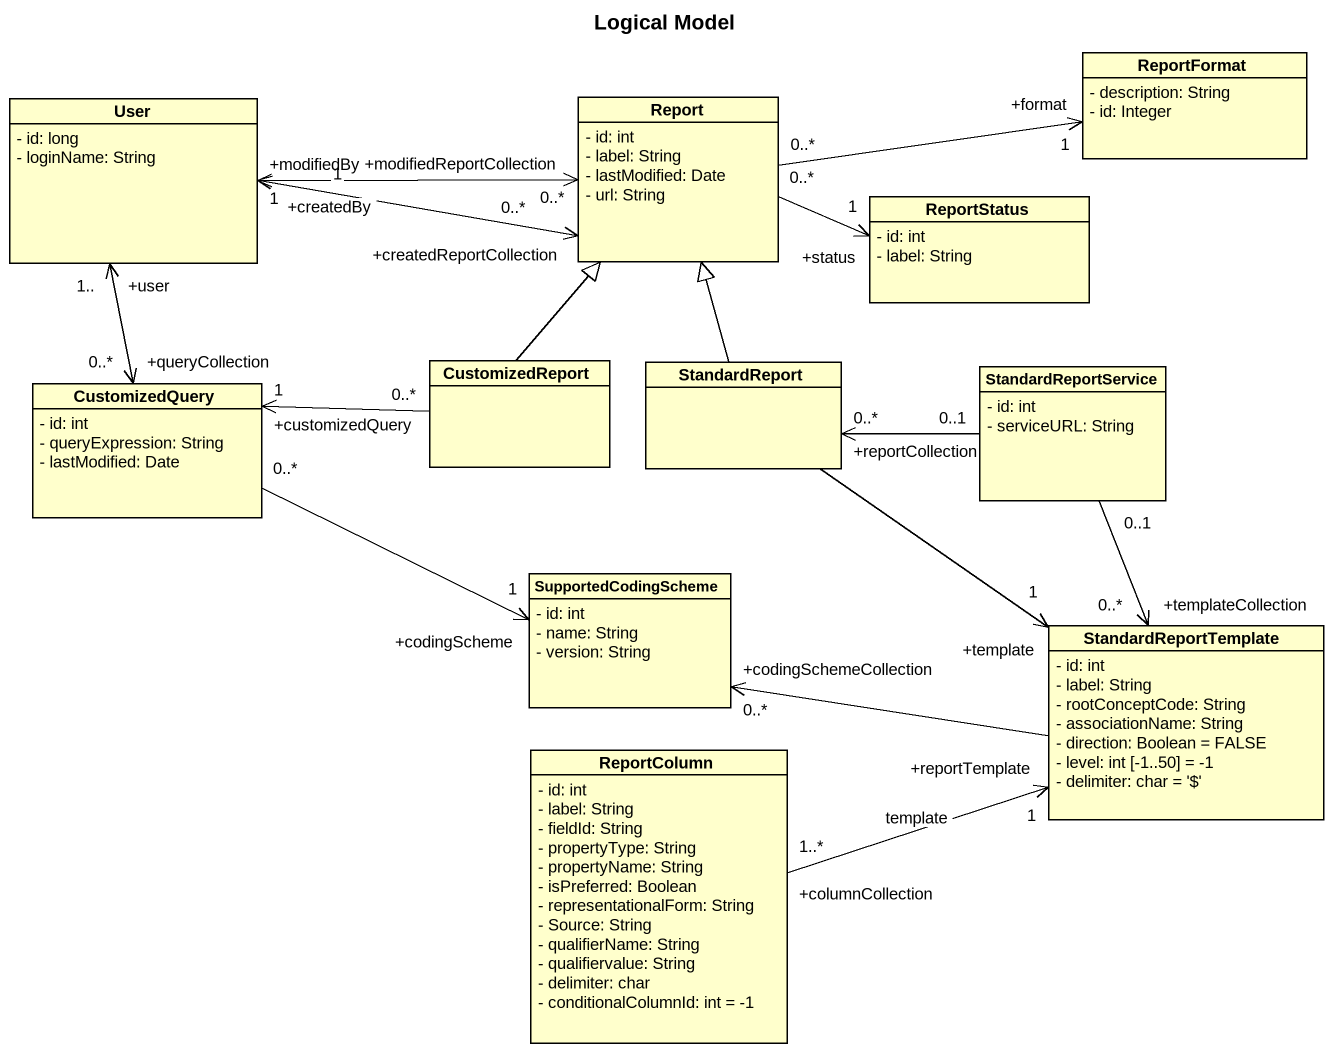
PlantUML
@startuml
title Logical Model
hide circle
hide empty members
skinparam classAttributeIconSize 0
class User {
  - id: long
  - loginName: String
}
class Report {
  - id: int
  - label: String
  - lastModified: Date
  - url: String
}
class ReportFormat {
  - description: String
  - id: Integer
}
class ReportStatus {
  - id: int
  - label: String
}
class CustomizedReport
class StandardReport
class StandardReportService {
  - id: int
  - serviceURL: String
}
class CustomizedQuery {
  - id: int
  - queryExpression: String
  - lastModified: Date
}
class SupportedCodingScheme {
  - id: int
  - name: String
  - version: String
}
class StandardReportTemplate {
  - id: int
  - label: String
  - rootConceptCode: String
  - associationName: String
  - direction: Boolean = FALSE
  - level: int [-1..50] = -1
  - delimiter: char = '$'
}
class ReportColumn {
  - id: int
  - label: String
  - fieldId: String
  - propertyType: String
  - propertyName: String
  - isPreferred: Boolean
  - representationalForm: String
  - Source: String
  - qualifierName: String
  - qualifiervalue: String
  - delimiter: char
  - conditionalColumnId: int = -1
}
Report "+modifiedReportCollection\n0..*" <-left-> "+modifiedBy\n1" User
Report "+createdReportCollection\n0..*" <-left-> "+createdBy\n1" User
Report "0..*" -right-> "+format\n1" ReportFormat
Report "0..*" -right-> "+status\n1" ReportStatus
CustomizedReport -up-|> Report
CustomizedReport "0..*" -left-> "+customizedQuery\n1" CustomizedQuery
StandardReport -up-|> Report
StandardReport --> "+template\n1" StandardReportTemplate
StandardReportService "0..1" -left-> "+reportCollection\n0..*" StandardReport
StandardReportService "0..1" --> "+templateCollection\n0..*" StandardReportTemplate
CustomizedQuery "+queryCollection\n0..*" <-up-> "+user\n1.." User
CustomizedQuery "0..*" -right-> "+codingScheme\n1" SupportedCodingScheme
StandardReportTemplate -left-> "+codingSchemeCollection\n0..*" SupportedCodingScheme
StandardReportTemplate "+reportTemplate\n1" <-left- "+columnCollection\n1..*" ReportColumn : template
@enduml
